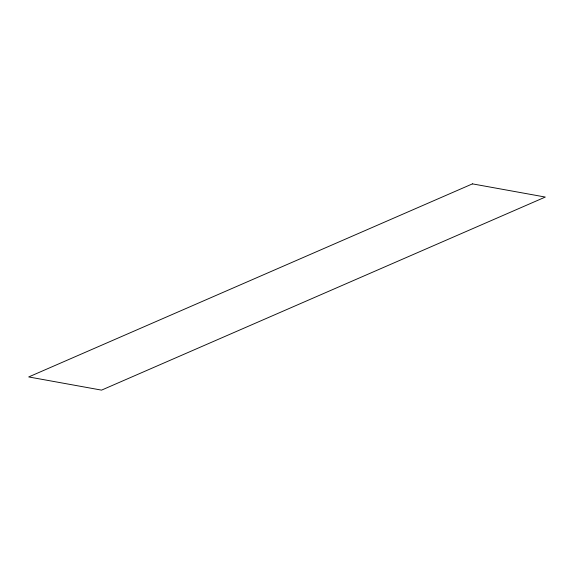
<?xml version="1.0" encoding="UTF-8"?>
<svg xmlns="http://www.w3.org/2000/svg" width="574" height="574" viewBox="0 0 574 574"><rect width="100%" height="100%" fill="white"/><g stroke="black" fill="none" stroke-linecap="round" stroke-linejoin="round"><path stroke-width="0.86" d="M472.438 183.874L28.7 376.946L101.562 390.126L545.3 197.054L472.438 183.874"/></g></svg>
